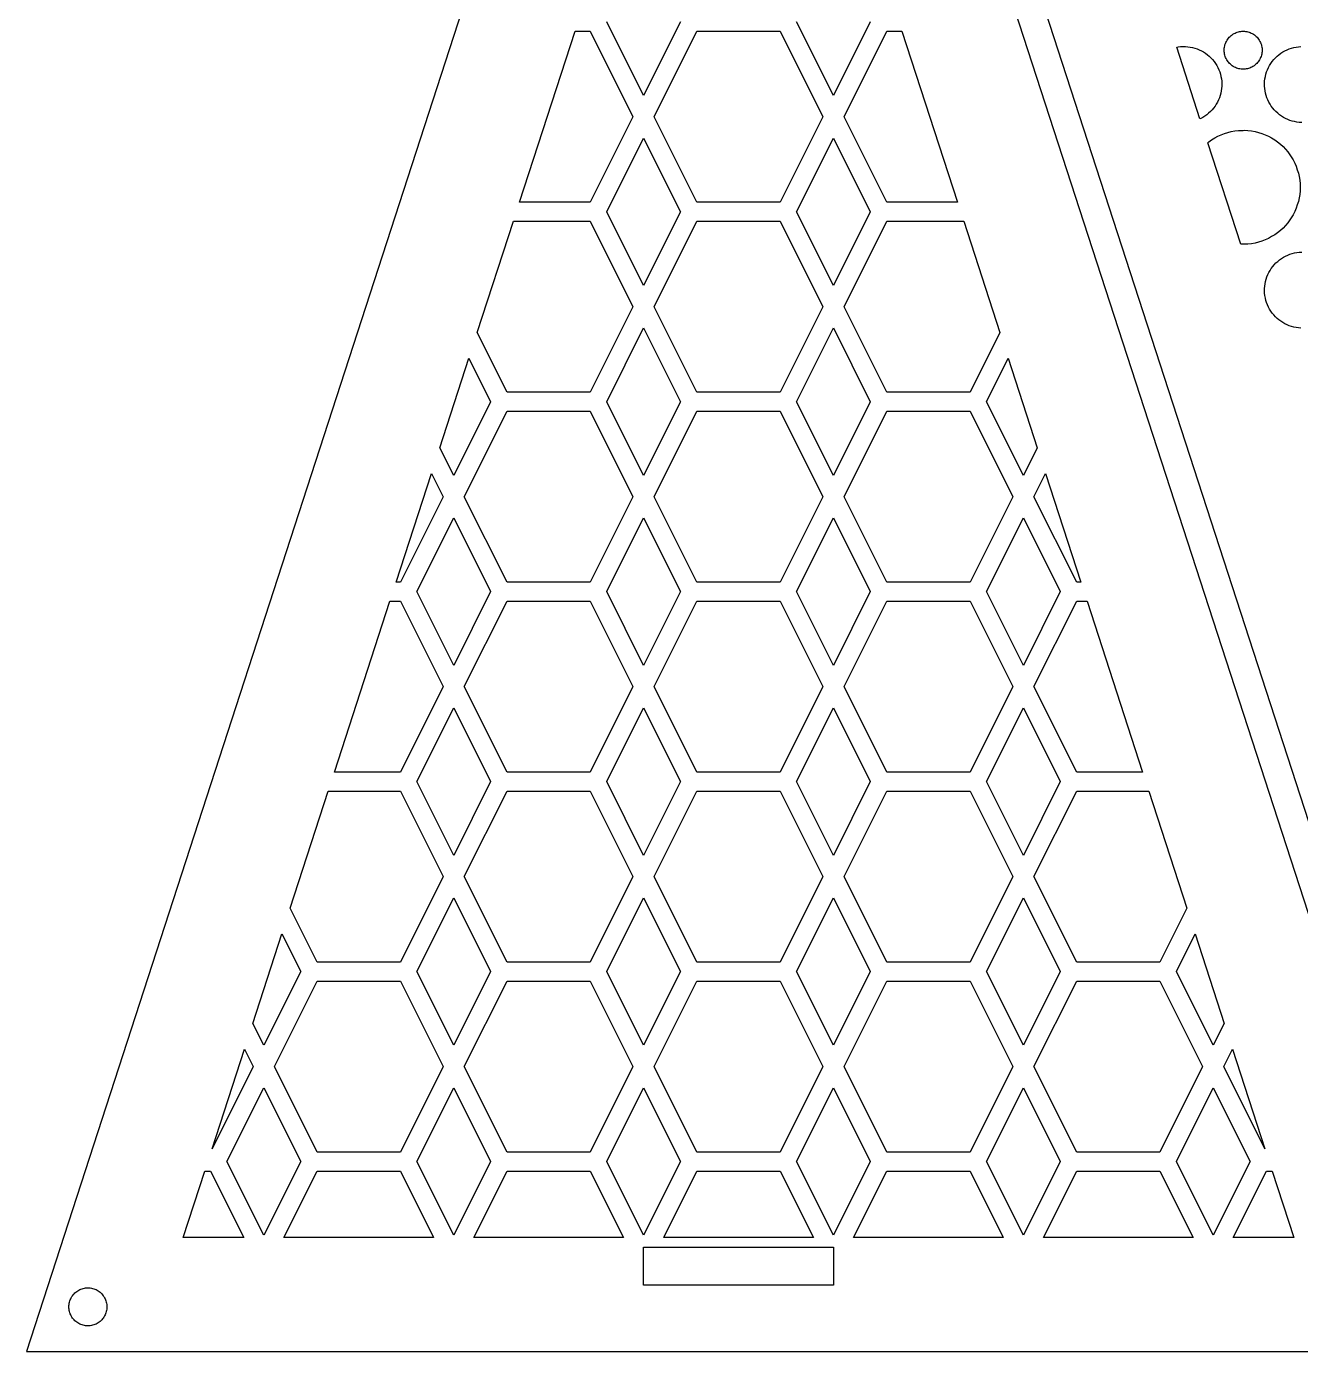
# Model space of a CAD drawing. Header units: metres. Extents: x 20 to 1108, y 20 to 485.
# Drawn here: x 20 to 154.2, y 20 to 159.5 of the extents above; entities that cross this region are included whole.
import ezdxf

# ---------------------------------------------------------------- set-up
doc = ezdxf.new("R2010")
doc.units = ezdxf.units.M

msp = doc.modelspace()

# ---------------------------------------------------------------- linework, layer by layer
for p, q in [((95, 250.826), (20, 20)), ((170, 20), (95, 250.826)), ((98.1544, 250.826), (173.154, 20.0001)), ((85, 152.236), (81.1182, 160)), ((88.8818, 160), (85, 152.236)), ((105, 152.236), (101.118, 160)), ((108.882, 160), (105, 152.236)), ((71.9326, 141), (77.7812, 159)), ((77.7812, 159), (79.3818, 159)), ((79.3818, 159), (83.8818, 150)), ((86.1182, 150), (90.6182, 159)), ((90.6182, 159), (99.3818, 159)), ((99.3818, 159), (103.882, 150)), ((106.118, 150), (110.618, 159)), ((110.618, 159), (112.219, 159)), ((112.219, 159), (118.067, 141)), ((146.239, 157.586), (146.279, 157.703)), ((146.279, 157.703), (146.327, 157.821)), ((146.327, 157.821), (146.382, 157.934)), ((146.382, 157.934), (146.422, 158.006)), ((146.422, 158.006), (146.466, 158.079)), ((146.466, 158.079), (146.536, 158.184)), ((146.536, 158.184), (146.614, 158.283)), ((146.614, 158.283), (146.696, 158.377)), ((146.696, 158.377), (146.785, 158.466)), ((146.785, 158.466), (146.879, 158.548)), ((146.879, 158.548), (146.979, 158.625)), ((146.979, 158.625), (147.083, 158.696)), ((147.083, 158.696), (147.19, 158.759)), ((147.19, 158.759), (147.302, 158.817)), ((147.302, 158.817), (147.417, 158.866)), ((147.417, 158.866), (147.537, 158.909)), ((147.537, 158.909), (147.657, 158.944)), ((147.657, 158.944), (147.778, 158.972)), ((147.778, 158.972), (147.904, 158.991)), ((147.904, 158.991), (148.029, 159.003)), ((148.029, 159.003), (148.154, 159.008)), ((148.154, 159.008), (148.279, 159.003)), ((148.279, 159.003), (148.404, 158.991)), ((148.404, 158.991), (148.53, 158.972)), ((148.53, 158.972), (148.651, 158.944)), ((148.651, 158.944), (148.772, 158.909)), ((148.772, 158.909), (148.892, 158.866)), ((148.892, 158.866), (149.007, 158.817)), ((149.007, 158.817), (149.119, 158.759)), ((149.119, 158.759), (149.226, 158.696)), ((149.226, 158.696), (149.331, 158.625)), ((149.331, 158.625), (149.43, 158.548)), ((149.43, 158.548), (149.525, 158.465)), ((149.525, 158.465), (149.613, 158.376)), ((149.613, 158.376), (149.695, 158.283)), ((149.695, 158.283), (149.773, 158.183)), ((149.773, 158.183), (149.844, 158.078)), ((149.844, 158.078), (149.886, 158.007)), ((149.886, 158.007), (149.927, 157.934)), ((149.927, 157.934), (149.983, 157.819)), ((149.983, 157.819), (150.029, 157.703)), ((150.029, 157.703), (150.069, 157.584)), ((141.152, 157.326), (141.318, 157.356)), ((143.605, 149.779), (141.152, 157.326)), ((141.318, 157.356), (141.569, 157.385)), ((141.569, 157.385), (141.819, 157.398)), ((141.819, 157.398), (142.072, 157.396)), ((142.072, 157.396), (142.321, 157.377)), ((142.321, 157.377), (142.571, 157.343)), ((142.571, 157.343), (142.818, 157.293)), ((142.818, 157.293), (143.06, 157.228)), ((143.06, 157.228), (143.298, 157.148)), ((143.298, 157.148), (143.531, 157.053)), ((143.531, 157.053), (143.758, 156.943)), ((143.758, 156.943), (143.976, 156.82)), ((143.976, 156.82), (144.187, 156.683)), ((144.187, 156.683), (144.39, 156.533)), ((144.39, 156.533), (144.581, 156.371)), ((144.581, 156.371), (144.763, 156.197)), ((146.154, 156.965), (146.155, 157.092)), ((146.161, 156.841), (146.154, 156.965)), ((146.155, 157.092), (146.165, 157.216)), ((146.175, 156.716), (146.161, 156.841)), ((146.165, 157.216), (146.182, 157.341)), ((146.197, 156.592), (146.175, 156.716)), ((146.182, 157.341), (146.207, 157.465)), ((146.228, 156.47), (146.197, 156.592)), ((146.207, 157.465), (146.239, 157.586)), ((146.266, 156.349), (146.228, 156.47)), ((146.311, 156.234), (146.266, 156.349)), ((150.043, 156.349), (149.998, 156.234)), ((150.081, 156.47), (150.043, 156.349)), ((150.069, 157.584), (150.103, 157.463)), ((150.111, 156.592), (150.081, 156.47)), ((150.103, 157.463), (150.127, 157.34)), ((150.134, 156.716), (150.111, 156.592)), ((150.127, 157.34), (150.144, 157.216)), ((150.148, 156.841), (150.134, 156.716)), ((150.144, 157.216), (150.153, 157.092)), ((150.154, 156.965), (150.148, 156.841)), ((150.153, 157.092), (150.154, 156.965)), ((151.547, 156.198), (151.728, 156.371)), ((151.728, 156.371), (151.919, 156.533)), ((151.919, 156.533), (152.123, 156.684)), ((152.123, 156.684), (152.333, 156.82)), ((152.333, 156.82), (152.551, 156.943)), ((152.551, 156.943), (152.777, 157.053)), ((152.777, 157.053), (153.011, 157.148)), ((153.011, 157.148), (153.249, 157.228)), ((153.249, 157.228), (153.49, 157.293)), ((153.49, 157.293), (153.737, 157.343)), ((153.737, 157.343), (153.987, 157.377)), ((153.987, 157.377), (154.236, 157.396)), ((144.763, 156.197), (144.932, 156.013)), ((144.932, 156.013), (145.09, 155.818)), ((145.09, 155.818), (145.235, 155.613)), ((145.235, 155.613), (145.369, 155.398)), ((145.369, 155.398), (145.488, 155.176)), ((145.488, 155.176), (145.592, 154.947)), ((145.592, 154.947), (145.682, 154.715)), ((146.362, 156.119), (146.311, 156.234)), ((146.422, 156.006), (146.362, 156.119)), ((146.489, 155.9), (146.422, 156.006)), ((146.562, 155.798), (146.489, 155.9)), ((146.641, 155.698), (146.562, 155.798)), ((146.725, 155.608), (146.641, 155.698)), ((146.816, 155.521), (146.725, 155.608)), ((146.911, 155.44), (146.816, 155.521)), ((147.013, 155.364), (146.911, 155.44)), ((147.119, 155.296), (147.013, 155.364)), ((147.227, 155.234), (147.119, 155.296)), ((147.34, 155.18), (147.227, 155.234)), ((147.458, 155.132), (147.34, 155.18)), ((147.577, 155.092), (147.458, 155.132)), ((147.697, 155.06), (147.577, 155.092)), ((147.82, 155.034), (147.697, 155.06)), ((147.946, 155.018), (147.82, 155.034)), ((148.07, 155.008), (147.946, 155.018)), ((148.238, 155.008), (148.07, 155.008)), ((148.362, 155.018), (148.238, 155.008)), ((148.488, 155.034), (148.362, 155.018)), ((148.611, 155.06), (148.488, 155.034)), ((148.732, 155.092), (148.611, 155.06)), ((148.851, 155.132), (148.732, 155.092)), ((148.969, 155.18), (148.851, 155.132)), ((149.082, 155.234), (148.969, 155.18)), ((149.19, 155.296), (149.082, 155.234)), ((149.296, 155.364), (149.19, 155.296)), ((149.398, 155.44), (149.296, 155.364)), ((149.493, 155.521), (149.398, 155.44)), ((149.584, 155.608), (149.493, 155.521)), ((149.668, 155.698), (149.584, 155.608)), ((149.747, 155.798), (149.668, 155.698)), ((149.819, 155.9), (149.747, 155.798)), ((149.887, 156.006), (149.819, 155.9)), ((149.946, 156.119), (149.887, 156.006)), ((149.998, 156.234), (149.946, 156.119)), ((150.627, 154.715), (150.717, 154.948)), ((150.717, 154.948), (150.821, 155.177)), ((150.821, 155.177), (150.94, 155.398)), ((150.94, 155.398), (151.073, 155.613)), ((151.073, 155.613), (151.219, 155.818)), ((151.219, 155.818), (151.377, 156.013)), ((151.377, 156.013), (151.547, 156.198)), ((145.682, 154.715), (145.757, 154.473)), ((145.757, 154.473), (145.817, 154.229)), ((145.817, 154.229), (145.862, 153.982)), ((145.862, 153.982), (145.891, 153.732)), ((145.891, 153.732), (145.903, 153.483)), ((145.903, 153.483), (145.901, 153.23)), ((150.404, 153.483), (150.418, 153.734)), ((150.407, 153.23), (150.404, 153.483)), ((150.418, 153.734), (150.447, 153.984)), ((150.447, 153.984), (150.491, 154.229)), ((150.491, 154.229), (150.552, 154.475)), ((150.552, 154.475), (150.627, 154.715)), ((145.734, 152.242), (145.653, 152.004)), ((145.799, 152.485), (145.734, 152.242)), ((145.849, 152.732), (145.799, 152.485)), ((145.883, 152.981), (145.849, 152.732)), ((145.901, 153.23), (145.883, 152.981)), ((150.426, 152.981), (150.407, 153.23)), ((150.46, 152.732), (150.426, 152.981)), ((150.51, 152.485), (150.46, 152.732)), ((150.574, 152.242), (150.51, 152.485)), ((150.655, 152.004), (150.574, 152.242)), ((144.878, 150.723), (144.704, 150.54)), ((145.038, 150.913), (144.878, 150.723)), ((145.19, 151.116), (145.038, 150.913)), ((145.326, 151.327), (145.19, 151.116)), ((145.449, 151.545), (145.326, 151.327)), ((145.56, 151.772), (145.449, 151.545)), ((145.653, 152.004), (145.56, 151.772)), ((150.749, 151.772), (150.655, 152.004)), ((150.859, 151.545), (150.749, 151.772)), ((150.983, 151.327), (150.859, 151.545)), ((151.119, 151.116), (150.983, 151.327)), ((151.271, 150.913), (151.119, 151.116)), ((151.431, 150.723), (151.271, 150.913)), ((151.605, 150.54), (151.431, 150.723)), ((83.8818, 150), (79.3818, 141)), ((90.6182, 141), (86.1182, 150)), ((103.882, 150), (99.3818, 141)), ((110.618, 141), (106.118, 150)), ((143.685, 149.816), (143.605, 149.779)), ((143.903, 149.934), (143.685, 149.816)), ((144.118, 150.067), (143.903, 149.934)), ((144.322, 150.211), (144.118, 150.067)), ((144.519, 150.37), (144.322, 150.211)), ((144.704, 150.54), (144.519, 150.37)), ((151.79, 150.37), (151.605, 150.54)), ((151.986, 150.211), (151.79, 150.37)), ((152.191, 150.067), (151.986, 150.211)), ((152.405, 149.934), (152.191, 150.067)), ((152.624, 149.816), (152.405, 149.934)), ((152.855, 149.71), (152.624, 149.816)), ((153.087, 149.621), (152.855, 149.71)), ((153.327, 149.546), (153.087, 149.621)), ((153.573, 149.486), (153.327, 149.546)), ((153.818, 149.442), (153.573, 149.486)), ((154.069, 149.412), (153.818, 149.442)), ((154.319, 149.4), (154.069, 149.412)), ((145.155, 147.77), (145.487, 147.947)), ((145.487, 147.947), (145.83, 148.104)), ((145.83, 148.104), (146.181, 148.238)), ((146.181, 148.238), (146.542, 148.352)), ((146.542, 148.352), (146.906, 148.442)), ((146.906, 148.442), (147.278, 148.509)), ((147.278, 148.509), (147.653, 148.551)), ((147.653, 148.551), (148.028, 148.571)), ((148.028, 148.571), (148.154, 148.57)), ((148.154, 148.57), (148.28, 148.572)), ((148.28, 148.572), (148.656, 148.551)), ((148.656, 148.551), (149.03, 148.508)), ((149.03, 148.508), (149.402, 148.442)), ((149.402, 148.442), (149.767, 148.352)), ((149.767, 148.352), (150.128, 148.238)), ((150.128, 148.238), (150.479, 148.104)), ((150.479, 148.104), (150.822, 147.946)), ((150.822, 147.946), (151.153, 147.77)), ((81.1182, 140), (85, 147.764)), ((85, 147.764), (88.8818, 140)), ((101.118, 140), (105, 147.764)), ((105, 147.764), (108.882, 140)), ((144.421, 147.267), (144.527, 147.353)), ((147.893, 136.582), (144.421, 147.267)), ((144.527, 147.353), (144.834, 147.57)), ((144.834, 147.57), (145.155, 147.77)), ((151.153, 147.77), (151.475, 147.57)), ((151.475, 147.57), (151.781, 147.353)), ((151.781, 147.353), (152.075, 147.114)), ((152.075, 147.114), (152.353, 146.859)), ((152.353, 146.859), (152.613, 146.587)), ((152.613, 146.587), (152.856, 146.3)), ((152.856, 146.3), (153.081, 145.996)), ((153.081, 145.996), (153.286, 145.68)), ((153.286, 145.68), (153.348, 145.572)), ((153.348, 145.572), (153.412, 145.463)), ((153.412, 145.463), (153.583, 145.126)), ((153.583, 145.126), (153.733, 144.782)), ((153.733, 144.782), (153.86, 144.426)), ((153.86, 144.426), (153.966, 144.065)), ((153.966, 144.065), (154.048, 143.696)), ((154.048, 143.696), (154.107, 143.324)), ((154.107, 143.324), (154.142, 142.95)), ((154.142, 142.95), (154.154, 142.572)), ((154.154, 142.572), (154.143, 142.196)), ((79.3818, 141), (71.9326, 141)), ((99.3818, 141), (90.6182, 141)), ((118.067, 141), (110.618, 141)), ((153.966, 141.082), (153.86, 140.72)), ((154.048, 141.449), (153.966, 141.082)), ((154.107, 141.822), (154.048, 141.449)), ((154.143, 142.196), (154.107, 141.822)), ((85, 132.236), (81.1182, 140)), ((88.8818, 140), (85, 132.236)), ((105, 132.236), (101.118, 140)), ((108.882, 140), (105, 132.236)), ((153.348, 139.575), (153.286, 139.466)), ((153.412, 139.684), (153.348, 139.575)), ((153.583, 140.02), (153.412, 139.684)), ((153.733, 140.363), (153.583, 140.02)), ((153.86, 140.72), (153.733, 140.363)), ((67.4766, 127.284), (71.2832, 139)), ((71.2832, 139), (79.3818, 139)), ((79.3818, 139), (83.8818, 130)), ((86.1182, 130), (90.6182, 139)), ((90.6182, 139), (99.3818, 139)), ((99.3818, 139), (103.882, 130)), ((106.118, 130), (110.618, 139)), ((110.618, 139), (118.717, 139)), ((118.717, 139), (122.523, 127.284)), ((152.353, 138.287), (152.075, 138.032)), ((152.613, 138.56), (152.353, 138.287)), ((152.856, 138.846), (152.613, 138.56)), ((153.081, 139.151), (152.856, 138.846)), ((153.286, 139.466), (153.081, 139.151)), ((149.767, 136.794), (149.402, 136.705)), ((150.128, 136.907), (149.767, 136.794)), ((150.479, 137.042), (150.128, 136.907)), ((150.822, 137.2), (150.479, 137.042)), ((151.153, 137.377), (150.822, 137.2)), ((151.475, 137.576), (151.153, 137.377)), ((151.781, 137.794), (151.475, 137.576)), ((152.075, 138.032), (151.781, 137.794)), ((148.028, 136.574), (147.893, 136.582)), ((148.154, 136.576), (148.028, 136.574)), ((148.28, 136.575), (148.154, 136.576)), ((148.655, 136.595), (148.28, 136.575)), ((149.03, 136.637), (148.655, 136.595)), ((149.402, 136.705), (149.03, 136.637)), ((152.405, 135.212), (152.626, 135.331)), ((152.626, 135.331), (152.855, 135.437)), ((152.855, 135.437), (153.087, 135.526)), ((153.087, 135.526), (153.327, 135.601)), ((153.327, 135.601), (153.573, 135.661)), ((153.573, 135.661), (153.818, 135.705)), ((153.818, 135.705), (154.069, 135.734)), ((154.069, 135.734), (154.319, 135.747)), ((150.983, 133.819), (151.12, 134.031)), ((151.12, 134.031), (151.271, 134.234)), ((151.271, 134.234), (151.432, 134.425)), ((151.432, 134.425), (151.606, 134.608)), ((151.606, 134.608), (151.79, 134.776)), ((151.79, 134.776), (151.986, 134.936)), ((151.986, 134.936), (152.191, 135.079)), ((152.191, 135.079), (152.405, 135.212)), ((150.46, 132.416), (150.51, 132.662)), ((150.51, 132.662), (150.575, 132.905)), ((150.575, 132.905), (150.655, 133.143)), ((150.655, 133.143), (150.75, 133.376)), ((150.75, 133.376), (150.859, 133.602)), ((150.859, 133.602), (150.983, 133.819)), ((150.405, 131.664), (150.407, 131.916)), ((150.418, 131.414), (150.405, 131.664)), ((150.407, 131.916), (150.426, 132.165)), ((150.446, 131.165), (150.418, 131.414)), ((150.426, 132.165), (150.46, 132.416)), ((150.491, 130.917), (150.446, 131.165)), ((83.8818, 130), (79.3818, 121)), ((90.6182, 121), (86.1182, 130)), ((103.882, 130), (99.3818, 121)), ((110.618, 121), (106.118, 130)), ((150.552, 130.673), (150.491, 130.917)), ((150.627, 130.432), (150.552, 130.673)), ((150.717, 130.199), (150.627, 130.432)), ((150.82, 129.97), (150.717, 130.199)), ((150.94, 129.749), (150.82, 129.97)), ((151.073, 129.533), (150.94, 129.749)), ((151.219, 129.329), (151.073, 129.533)), ((151.377, 129.133), (151.219, 129.329)), ((151.546, 128.949), (151.377, 129.133)), ((151.728, 128.776), (151.546, 128.949)), ((151.919, 128.613), (151.728, 128.776)), ((152.122, 128.463), (151.919, 128.613)), ((152.333, 128.325), (152.122, 128.463)), ((70.6182, 121), (67.4766, 127.284)), ((81.1182, 120), (85, 127.764)), ((85, 127.764), (88.8818, 120)), ((101.118, 120), (105, 127.764)), ((105, 127.764), (108.882, 120)), ((122.523, 127.284), (119.382, 121)), ((152.551, 128.203), (152.333, 128.325)), ((152.777, 128.093), (152.551, 128.203)), ((153.011, 127.998), (152.777, 128.093)), ((153.25, 127.918), (153.011, 127.998)), ((153.49, 127.854), (153.25, 127.918)), ((153.737, 127.803), (153.49, 127.854)), ((153.987, 127.77), (153.737, 127.803)), ((154.236, 127.751), (153.987, 127.77)), ((63.5371, 115.161), (66.5957, 124.573)), ((66.5957, 124.573), (68.8818, 120)), ((121.118, 120), (123.404, 124.573)), ((123.404, 124.573), (126.463, 115.161)), ((68.8818, 120), (65, 112.235)), ((79.3818, 121), (70.6182, 121)), ((85, 112.235), (81.1182, 120)), ((88.8818, 120), (85, 112.235)), ((99.3818, 121), (90.6182, 121)), ((105, 112.235), (101.118, 120)), ((108.882, 120), (105, 112.235)), ((119.382, 121), (110.618, 121)), ((125, 112.235), (121.118, 120)), ((66.1182, 110), (70.6182, 119)), ((70.6182, 119), (79.3818, 119)), ((79.3818, 119), (83.8818, 110)), ((86.1182, 110), (90.6182, 119)), ((90.6182, 119), (99.3818, 119)), ((99.3818, 119), (103.882, 110)), ((106.118, 110), (110.618, 119)), ((110.618, 119), (119.382, 119)), ((119.382, 119), (123.882, 110)), ((65, 112.235), (63.5371, 115.161)), ((126.463, 115.161), (125, 112.235)), ((58.9355, 101), (62.6562, 112.451)), ((62.6562, 112.451), (63.8818, 110)), ((126.118, 110), (127.344, 112.451)), ((127.344, 112.451), (131.064, 101)), ((63.8818, 110), (59.3818, 101)), ((70.6182, 101), (66.1182, 110)), ((83.8818, 110), (79.3818, 101)), ((90.6182, 101), (86.1182, 110)), ((103.882, 110), (99.3818, 101)), ((110.618, 101), (106.118, 110)), ((123.882, 110), (119.382, 101)), ((130.618, 101), (126.118, 110)), ((61.1182, 100), (65, 107.765)), ((65, 107.765), (68.8818, 100)), ((81.1182, 100), (85, 107.765)), ((85, 107.765), (88.8818, 100)), ((101.118, 100), (105, 107.765)), ((105, 107.765), (108.882, 100)), ((121.118, 100), (125, 107.765)), ((125, 107.765), (128.882, 100)), ((59.3818, 101), (58.9355, 101)), ((79.3818, 101), (70.6182, 101)), ((99.3818, 101), (90.6182, 101)), ((119.382, 101), (110.618, 101)), ((131.064, 101), (130.618, 101)), ((65, 92.2354), (61.1182, 100)), ((68.8818, 100), (65, 92.2354)), ((85, 92.2354), (81.1182, 100)), ((88.8818, 100), (85, 92.2354)), ((105, 92.2354), (101.118, 100)), ((108.882, 100), (105, 92.2354)), ((125, 92.2354), (121.118, 100)), ((128.882, 100), (125, 92.2354)), ((52.4375, 81), (58.2861, 99)), ((58.2861, 99), (59.3818, 99)), ((59.3818, 99), (63.8818, 90)), ((66.1182, 90), (70.6182, 99)), ((70.6182, 99), (79.3818, 99)), ((79.3818, 99), (83.8818, 90)), ((86.1182, 90), (90.6182, 99)), ((90.6182, 99), (99.3818, 99)), ((99.3818, 99), (103.882, 90)), ((106.118, 90), (110.618, 99)), ((110.618, 99), (119.382, 99)), ((119.382, 99), (123.882, 90)), ((126.118, 90), (130.618, 99)), ((130.618, 99), (131.714, 99)), ((131.714, 99), (137.562, 81)), ((63.8818, 90), (59.3818, 81)), ((70.6182, 81), (66.1182, 90)), ((83.8818, 90), (79.3818, 81)), ((90.6182, 81), (86.1182, 90)), ((103.882, 90), (99.3818, 81)), ((110.618, 81), (106.118, 90)), ((123.882, 90), (119.382, 81)), ((130.618, 81), (126.118, 90)), ((61.1182, 80), (65, 87.7646)), ((65, 87.7646), (68.8818, 80)), ((81.1182, 80), (85, 87.7646)), ((85, 87.7646), (88.8818, 80)), ((101.118, 80), (105, 87.7646)), ((105, 87.7646), (108.882, 80)), ((121.118, 80), (125, 87.7646)), ((125, 87.7646), (128.882, 80)), ((59.3818, 81), (52.4375, 81)), ((79.3818, 81), (70.6182, 81)), ((99.3818, 81), (90.6182, 81)), ((119.382, 81), (110.618, 81)), ((137.562, 81), (130.618, 81)), ((65, 72.2354), (61.1182, 80)), ((68.8818, 80), (65, 72.2354)), ((85, 72.2354), (81.1182, 80)), ((88.8818, 80), (85, 72.2354)), ((105, 72.2354), (101.118, 80)), ((108.882, 80), (105, 72.2354)), ((125, 72.2354), (121.118, 80)), ((128.882, 80), (125, 72.2354)), ((47.7822, 66.6719), (51.7881, 79)), ((51.7881, 79), (59.3818, 79)), ((59.3818, 79), (63.8818, 70)), ((66.1182, 70), (70.6182, 79)), ((70.6182, 79), (79.3818, 79)), ((79.3818, 79), (83.8818, 70)), ((86.1182, 70), (90.6182, 79)), ((90.6182, 79), (99.3818, 79)), ((99.3818, 79), (103.882, 70)), ((106.118, 70), (110.618, 79)), ((110.618, 79), (119.382, 79)), ((119.382, 79), (123.882, 70)), ((126.118, 70), (130.618, 79)), ((130.618, 79), (138.212, 79)), ((138.212, 79), (142.218, 66.6719)), ((63.8818, 70), (59.3818, 61)), ((70.6182, 61), (66.1182, 70)), ((83.8818, 70), (79.3818, 61)), ((90.6182, 61), (86.1182, 70)), ((103.882, 70), (99.3818, 61)), ((110.618, 61), (106.118, 70)), ((123.882, 70), (119.382, 61)), ((130.618, 61), (126.118, 70)), ((61.1182, 60), (65, 67.7646)), ((65, 67.7646), (68.8818, 60)), ((81.1182, 60), (85, 67.7646)), ((85, 67.7646), (88.8818, 60)), ((101.118, 60), (105, 67.7646)), ((105, 67.7646), (108.882, 60)), ((121.118, 60), (125, 67.7646)), ((125, 67.7646), (128.882, 60)), ((50.6182, 61), (47.7822, 66.6719)), ((142.218, 66.6719), (139.382, 61)), ((43.8438, 54.5488), (46.9014, 63.9609)), ((46.9014, 63.9609), (48.8818, 60)), ((141.118, 60), (143.099, 63.9609)), ((143.099, 63.9609), (146.156, 54.5488)), ((48.8818, 60), (45, 52.2354)), ((59.3818, 61), (50.6182, 61)), ((65, 52.2354), (61.1182, 60)), ((68.8818, 60), (65, 52.2354)), ((79.3818, 61), (70.6182, 61)), ((85, 52.2354), (81.1182, 60)), ((88.8818, 60), (85, 52.2354)), ((99.3818, 61), (90.6182, 61)), ((105, 52.2354), (101.118, 60)), ((108.882, 60), (105, 52.2354)), ((119.382, 61), (110.618, 61)), ((125, 52.2354), (121.118, 60)), ((128.882, 60), (125, 52.2354)), ((139.382, 61), (130.618, 61)), ((145, 52.2354), (141.118, 60)), ((46.1182, 50), (50.6182, 59)), ((50.6182, 59), (59.3818, 59)), ((59.3818, 59), (63.8818, 50)), ((66.1182, 50), (70.6182, 59)), ((70.6182, 59), (79.3818, 59)), ((79.3818, 59), (83.8818, 50)), ((86.1182, 50), (90.6182, 59)), ((90.6182, 59), (99.3818, 59)), ((99.3818, 59), (103.882, 50)), ((106.118, 50), (110.618, 59)), ((110.618, 59), (119.382, 59)), ((119.382, 59), (123.882, 50)), ((126.118, 50), (130.618, 59)), ((130.618, 59), (139.382, 59)), ((139.382, 59), (143.882, 50)), ((45, 52.2354), (43.8438, 54.5488)), ((146.156, 54.5488), (145, 52.2354)), ((39.5508, 41.3369), (42.9629, 51.8389)), ((42.9629, 51.8389), (43.8818, 50)), ((146.118, 50), (147.037, 51.8389)), ((147.037, 51.8389), (150.449, 41.3369)), ((43.8818, 50), (39.5508, 41.3369)), ((50.6182, 41), (46.1182, 50)), ((63.8818, 50), (59.3818, 41)), ((70.6182, 41), (66.1182, 50)), ((83.8818, 50), (79.3818, 41)), ((90.6182, 41), (86.1182, 50)), ((103.882, 50), (99.3818, 41)), ((110.618, 41), (106.118, 50)), ((123.882, 50), (119.382, 41)), ((130.618, 41), (126.118, 50)), ((143.882, 50), (139.382, 41)), ((150.449, 41.3369), (146.118, 50)), ((41.1182, 40), (45, 47.7646)), ((45, 47.7646), (48.8818, 40)), ((61.1182, 40), (65, 47.7646)), ((65, 47.7646), (68.8818, 40)), ((81.1182, 40), (85, 47.7646)), ((85, 47.7646), (88.8818, 40)), ((101.118, 40), (105, 47.7646)), ((105, 47.7646), (108.882, 40)), ((121.118, 40), (125, 47.7646)), ((125, 47.7646), (128.882, 40)), ((141.118, 40), (145, 47.7646)), ((145, 47.7646), (148.882, 40)), ((59.3818, 41), (50.6182, 41)), ((79.3818, 41), (70.6182, 41)), ((99.3818, 41), (90.6182, 41)), ((119.382, 41), (110.618, 41)), ((139.382, 41), (130.618, 41)), ((45, 32.2354), (41.1182, 40)), ((48.8818, 40), (45, 32.2354)), ((65, 32.2354), (61.1182, 40)), ((68.8818, 40), (65, 32.2354)), ((85, 32.2354), (81.1182, 40)), ((88.8818, 40), (85, 32.2354)), ((105, 32.2354), (101.118, 40)), ((108.882, 40), (105, 32.2354)), ((125, 32.2354), (121.118, 40)), ((128.882, 40), (125, 32.2354)), ((145, 32.2354), (141.118, 40)), ((148.882, 40), (145, 32.2354)), ((36.5166, 32), (38.791, 39)), ((38.791, 39), (39.3818, 39)), ((39.3818, 39), (42.8818, 32)), ((47.1182, 32), (50.6182, 39)), ((50.6182, 39), (59.3818, 39)), ((59.3818, 39), (62.8818, 32)), ((67.1182, 32), (70.6182, 39)), ((70.6182, 39), (79.3818, 39)), ((79.3818, 39), (82.8818, 32)), ((87.1182, 32), (90.6182, 39)), ((90.6182, 39), (99.3818, 39)), ((99.3818, 39), (102.882, 32)), ((107.118, 32), (110.618, 39)), ((110.618, 39), (119.382, 39)), ((119.382, 39), (122.882, 32)), ((127.118, 32), (130.618, 39)), ((130.618, 39), (139.382, 39)), ((139.382, 39), (142.882, 32)), ((147.118, 32), (150.618, 39)), ((150.618, 39), (151.209, 39)), ((151.209, 39), (153.483, 32)), ((42.8818, 32), (36.5166, 32)), ((62.8818, 32), (47.1182, 32)), ((82.8818, 32), (67.1182, 32)), ((85, 27), (85, 31)), ((85, 31), (105, 31)), ((102.882, 32), (87.1182, 32)), ((105, 31), (105, 27)), ((122.882, 32), (107.118, 32)), ((142.882, 32), (127.118, 32)), ((153.483, 32), (147.118, 32)), ((25.5088, 26.4551), (25.6201, 26.5117)), ((25.6201, 26.5117), (25.7363, 26.5615)), ((25.7363, 26.5615), (25.8545, 26.6045)), ((25.8545, 26.6045), (25.9746, 26.6396)), ((25.9746, 26.6396), (26.0977, 26.667)), ((26.0977, 26.667), (26.2217, 26.6865)), ((26.2217, 26.6865), (26.3467, 26.6982)), ((26.3467, 26.6982), (26.4717, 26.7021)), ((26.4717, 26.7021), (26.5977, 26.6982)), ((26.5977, 26.6982), (26.7227, 26.6865)), ((26.7227, 26.6865), (26.8467, 26.667)), ((26.8467, 26.667), (26.9697, 26.6396)), ((26.9697, 26.6396), (27.0898, 26.6045)), ((27.0898, 26.6045), (27.208, 26.5615)), ((27.208, 26.5615), (27.3232, 26.5117)), ((27.3232, 26.5117), (27.4355, 26.4551)), ((105, 27), (85, 27)), ((24.5078, 25.0771), (24.5352, 25.1992)), ((24.5352, 25.1992), (24.5703, 25.3203)), ((24.5703, 25.3203), (24.6123, 25.4385)), ((24.6123, 25.4385), (24.6621, 25.5537)), ((24.6621, 25.5537), (24.7197, 25.666)), ((24.7197, 25.666), (24.7832, 25.7744)), ((24.7832, 25.7744), (24.8545, 25.8779)), ((24.8545, 25.8779), (24.9307, 25.9775)), ((24.9307, 25.9775), (25.0146, 26.0713)), ((25.0146, 26.0713), (25.1025, 26.1602)), ((25.1025, 26.1602), (25.1973, 26.2432)), ((25.1973, 26.2432), (25.2969, 26.3203)), ((25.2969, 26.3203), (25.4004, 26.3906)), ((25.4004, 26.3906), (25.5088, 26.4551)), ((27.4355, 26.4551), (27.5439, 26.3906)), ((27.5439, 26.3906), (27.6475, 26.3203)), ((27.6475, 26.3203), (27.7471, 26.2432)), ((27.7471, 26.2432), (27.8408, 26.1602)), ((27.8408, 26.1602), (27.9297, 26.0713)), ((27.9297, 26.0713), (28.0137, 25.9775)), ((28.0137, 25.9775), (28.0898, 25.8779)), ((28.0898, 25.8779), (28.1611, 25.7744)), ((28.1611, 25.7744), (28.2246, 25.666)), ((28.2246, 25.666), (28.2822, 25.5537)), ((28.2822, 25.5537), (28.332, 25.4385)), ((28.332, 25.4385), (28.374, 25.3203)), ((28.374, 25.3203), (28.4092, 25.1992)), ((28.4092, 25.1992), (28.4365, 25.0771)), ((24.4717, 24.7021), (24.4766, 24.8281)), ((24.4766, 24.5771), (24.4717, 24.7021)), ((24.4766, 24.8281), (24.4883, 24.9531)), ((24.4883, 24.4512), (24.4766, 24.5771)), ((24.4883, 24.9531), (24.5078, 25.0771)), ((24.5078, 24.3271), (24.4883, 24.4512)), ((24.5352, 24.2051), (24.5078, 24.3271)), ((24.5703, 24.084), (24.5352, 24.2051)), ((24.6123, 23.9658), (24.5703, 24.084)), ((24.6621, 23.8506), (24.6123, 23.9658)), ((24.7197, 23.7393), (24.6621, 23.8506)), ((24.7832, 23.6309), (24.7197, 23.7393)), ((28.2246, 23.7393), (28.1611, 23.6309)), ((28.2822, 23.8506), (28.2246, 23.7393)), ((28.332, 23.9658), (28.2822, 23.8506)), ((28.374, 24.084), (28.332, 23.9658)), ((28.4092, 24.2051), (28.374, 24.084)), ((28.4365, 24.3271), (28.4092, 24.2051)), ((28.4365, 25.0771), (28.4561, 24.9531)), ((28.4561, 24.4512), (28.4365, 24.3271)), ((28.4561, 24.9531), (28.4678, 24.8281)), ((28.4678, 24.5771), (28.4561, 24.4512)), ((28.4678, 24.8281), (28.4717, 24.7021)), ((28.4717, 24.7021), (28.4678, 24.5771)), ((24.8545, 23.5264), (24.7832, 23.6309)), ((24.9307, 23.4277), (24.8545, 23.5264)), ((25.0146, 23.333), (24.9307, 23.4277)), ((25.1025, 23.2441), (25.0146, 23.333)), ((25.1973, 23.1611), (25.1025, 23.2441)), ((25.2969, 23.084), (25.1973, 23.1611)), ((25.4004, 23.0137), (25.2969, 23.084)), ((25.5088, 22.9492), (25.4004, 23.0137)), ((25.6201, 22.8926), (25.5088, 22.9492)), ((25.7363, 22.8428), (25.6201, 22.8926)), ((25.8545, 22.7998), (25.7363, 22.8428)), ((25.9746, 22.7646), (25.8545, 22.7998)), ((26.0977, 22.7373), (25.9746, 22.7646)), ((26.2217, 22.7178), (26.0977, 22.7373)), ((26.3467, 22.7061), (26.2217, 22.7178)), ((26.4717, 22.7021), (26.3467, 22.7061)), ((26.5977, 22.7061), (26.4717, 22.7021)), ((26.7227, 22.7178), (26.5977, 22.7061)), ((26.8467, 22.7373), (26.7227, 22.7178)), ((26.9697, 22.7646), (26.8467, 22.7373)), ((27.0898, 22.7998), (26.9697, 22.7646)), ((27.208, 22.8428), (27.0898, 22.7998)), ((27.3232, 22.8926), (27.208, 22.8428)), ((27.4355, 22.9492), (27.3232, 22.8926)), ((27.5439, 23.0137), (27.4355, 22.9492)), ((27.6475, 23.084), (27.5439, 23.0137)), ((27.7471, 23.1611), (27.6475, 23.084)), ((27.8408, 23.2441), (27.7471, 23.1611)), ((27.9297, 23.333), (27.8408, 23.2441)), ((28.0137, 23.4277), (27.9297, 23.333)), ((28.0898, 23.5264), (28.0137, 23.4277)), ((28.1611, 23.6309), (28.0898, 23.5264)), ((20, 20), (170, 20))]:
    msp.add_line(p, q)

doc.saveas('drawing.dxf')
